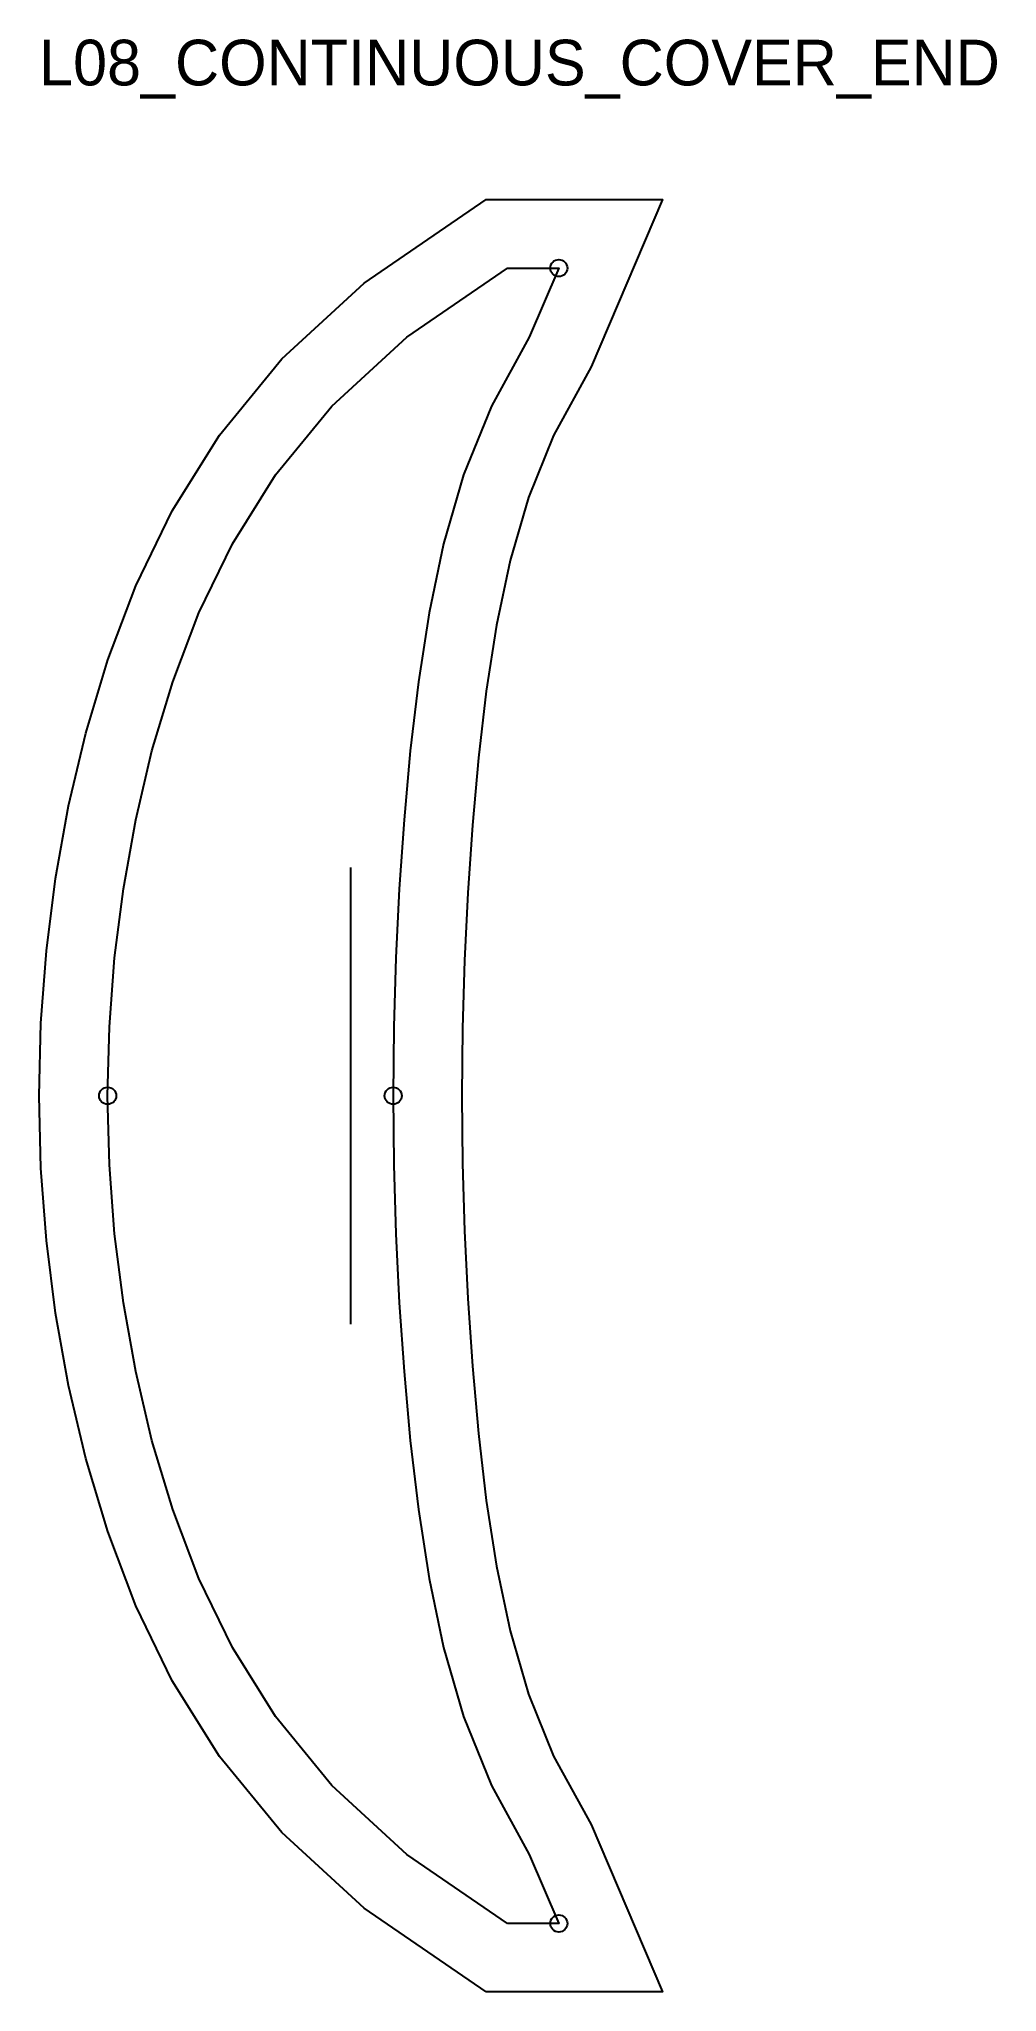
# Model space of a CAD drawing. Header units: millimetres. Extents: x -82 to 86, y -12 to 330.
import ezdxf

# ---------------------------------------------------------------- set-up
doc = ezdxf.new("R2010")
doc.units = ezdxf.units.MM
for name, color, linetype in [('CUT', 1, 'Continuous'), ('GRAIN', 3, 'Continuous'), ('ID', 7, 'Continuous'), ('NOTCH', 2, 'Continuous'), ('SEAM', 5, 'Continuous')]:
    doc.layers.add(name, color=color, linetype=linetype)

msp = doc.modelspace()

# ---------------------------------------------------------------- linework, layer by layer
at = {"layer": 'CUT'}
msp.add_lwpolyline([(-3.72, -12), (-25.1, 2.67), (-39.49, 15.91), (-50.4, 29.25), (-58.68, 42.53), (-65.04, 55.67), (-69.96, 68.64), (-73.82, 81.48), (-76.83, 94.23), (-79.11, 106.93), (-80.72, 119.62), (-81.68, 132.31), (-82, 145), (-81.68, 157.69), (-80.72, 170.38), (-79.11, 183.07), (-76.83, 195.77), (-73.82, 208.52), (-69.96, 221.36), (-65.04, 234.33), (-58.68, 247.47), (-50.4, 260.75), (-39.49, 274.09), (-25.1, 287.33), (-3.72, 302), (27.17, 302), (14.65, 272.67), (8.09, 260.68), (3.68, 249.81), (0.47, 238.75), (-1.91, 227.43), (-3.69, 215.88), (-5.07, 204.18), (-6.13, 192.38), (-6.95, 180.54), (-7.53, 168.69), (-7.88, 156.85), (-8, 145), (-7.88, 133.15), (-7.53, 121.31), (-6.95, 109.46), (-6.13, 97.62), (-5.07, 85.82), (-3.69, 74.12), (-1.91, 62.57), (0.47, 51.25), (3.68, 40.19), (8.09, 29.32), (14.65, 17.33), (27.17, -12), (-3.72, -12)], close=True, dxfattribs=at)
at = {"layer": 'GRAIN'}
msp.add_line((-27.42, 105), (-27.42, 185), dxfattribs=at)
at = {"layer": 'NOTCH'}
for centre in [(9, 290), (-70, 145), (-20, 145), (9, 0)]:
    msp.add_circle(centre, 1.5, dxfattribs=at)
at = {"layer": 'SEAM'}
msp.add_lwpolyline([(0, 0), (-17.6, 12.08), (-30.74, 24.17), (-40.62, 36.25), (-48.16, 48.33), (-54, 60.42), (-58.59, 72.5), (-62.23, 84.58), (-65.08, 96.67), (-67.24, 108.75), (-68.78, 120.83), (-69.69, 132.92), (-70, 145), (-69.69, 157.08), (-68.78, 169.17), (-67.24, 181.25), (-65.08, 193.33), (-62.23, 205.42), (-58.59, 217.5), (-54, 229.58), (-48.16, 241.67), (-40.62, 253.75), (-30.74, 265.83), (-17.6, 277.92), (0, 290), (9, 290), (3.84, 277.92), (-2.77, 265.83), (-7.67, 253.75), (-11.18, 241.67), (-13.72, 229.58), (-15.59, 217.5), (-17, 205.42), (-18.1, 193.33), (-18.93, 181.25), (-19.52, 169.17), (-19.88, 157.08), (-20, 145), (-19.88, 132.92), (-19.52, 120.83), (-18.93, 108.75), (-18.1, 96.67), (-17, 84.58), (-15.59, 72.5), (-13.72, 60.42), (-11.18, 48.33), (-7.67, 36.25), (-2.77, 24.17), (3.84, 12.08), (9, 0)], close=True, dxfattribs=at)

# ---------------------------------------------------------------- texts
at = {"layer": 'ID'}
msp.add_text('L08_CONTINUOUS_COVER_END', height=8, dxfattribs=at).set_placement((-82, 322))

doc.saveas('drawing.dxf')
